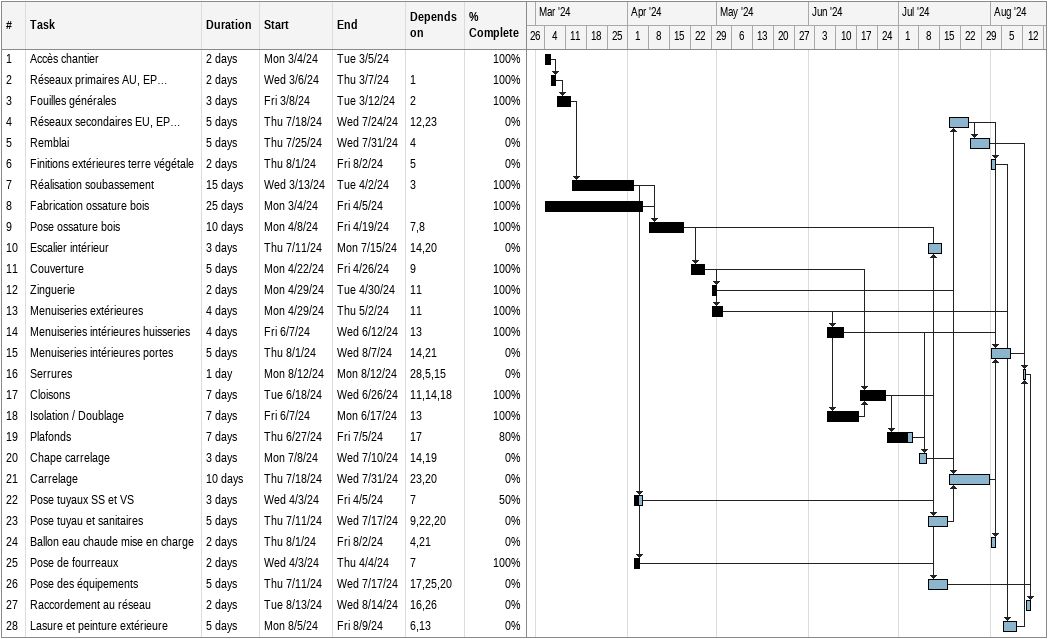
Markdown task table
| ID | Task | Duration | Start | Finish | Predecessors | % complete |
|---|---|---|---|---|---|---|
| 1 | Accès chantier | 2d | 2024-03-04 | 2024-03-05 |  | 100 |
| 2 | Réseaux primaires AU, EP… | 2d | 2024-03-06 | 2024-03-07 | 1 | 100 |
| 3 | Fouilles générales | 3d | 2024-03-08 | 2024-03-12 | 2 | 100 |
| 4 | Réseaux secondaires EU, EP… | 5d | 2024-07-18 | 2024-07-24 | 12, 23 | 0 |
| 5 | Remblai | 5d | 2024-07-25 | 2024-07-31 | 4 | 0 |
| 6 | Finitions extérieures terre végétale | 2d | 2024-08-01 | 2024-08-02 | 5 | 0 |
| 7 | Réalisation soubassement | 15d | 2024-03-13 | 2024-04-02 | 3 | 100 |
| 8 | Fabrication ossature bois | 25d | 2024-03-04 | 2024-04-05 |  | 100 |
| 9 | Pose ossature bois | 10d | 2024-04-08 | 2024-04-19 | 7, 8 | 100 |
| 10 | Escalier intérieur | 3d | 2024-07-11 | 2024-07-15 | 14, 20 | 0 |
| 11 | Couverture | 5d | 2024-04-22 | 2024-04-26 | 9 | 100 |
| 12 | Zinguerie | 2d | 2024-04-29 | 2024-04-30 | 11 | 100 |
| 13 | Menuiseries extérieures | 4d | 2024-04-29 | 2024-05-02 | 11 | 100 |
| 14 | Menuiseries intérieures huisseries | 4d | 2024-06-07 | 2024-06-12 | 13 | 100 |
| 15 | Menuiseries intérieures portes | 5d | 2024-08-01 | 2024-08-07 | 14, 21 | 0 |
| 16 | Serrures | 1d | 2024-08-12 | 2024-08-12 | 28, 5, 15 | 0 |
| 17 | Cloisons | 7d | 2024-06-18 | 2024-06-26 | 11, 14, 18 | 100 |
| 18 | Isolation / Doublage | 7d | 2024-06-07 | 2024-06-17 | 13 | 100 |
| 19 | Plafonds | 7d | 2024-06-27 | 2024-07-05 | 17 | 80 |
| 20 | Chape carrelage | 3d | 2024-07-08 | 2024-07-10 | 14, 19 | 0 |
| 21 | Carrelage | 10d | 2024-07-18 | 2024-07-31 | 23, 20 | 0 |
| 22 | Pose tuyaux SS et VS | 3d | 2024-04-03 | 2024-04-05 | 7 | 50 |
| 23 | Pose tuyau et sanitaires | 5d | 2024-07-11 | 2024-07-17 | 9, 22, 20 | 0 |
| 24 | Ballon eau chaude mise en charge | 2d | 2024-08-01 | 2024-08-02 | 4, 21 | 0 |
| 25 | Pose de fourreaux | 2d | 2024-04-03 | 2024-04-04 | 7 | 100 |
| 26 | Pose des équipements | 5d | 2024-07-11 | 2024-07-17 | 17, 25, 20 | 0 |
| 27 | Raccordement au réseau | 2d | 2024-08-13 | 2024-08-14 | 16, 26 | 0 |
| 28 | Lasure et peinture extérieure | 5d | 2024-08-05 | 2024-08-09 | 6, 13 | 0 |
